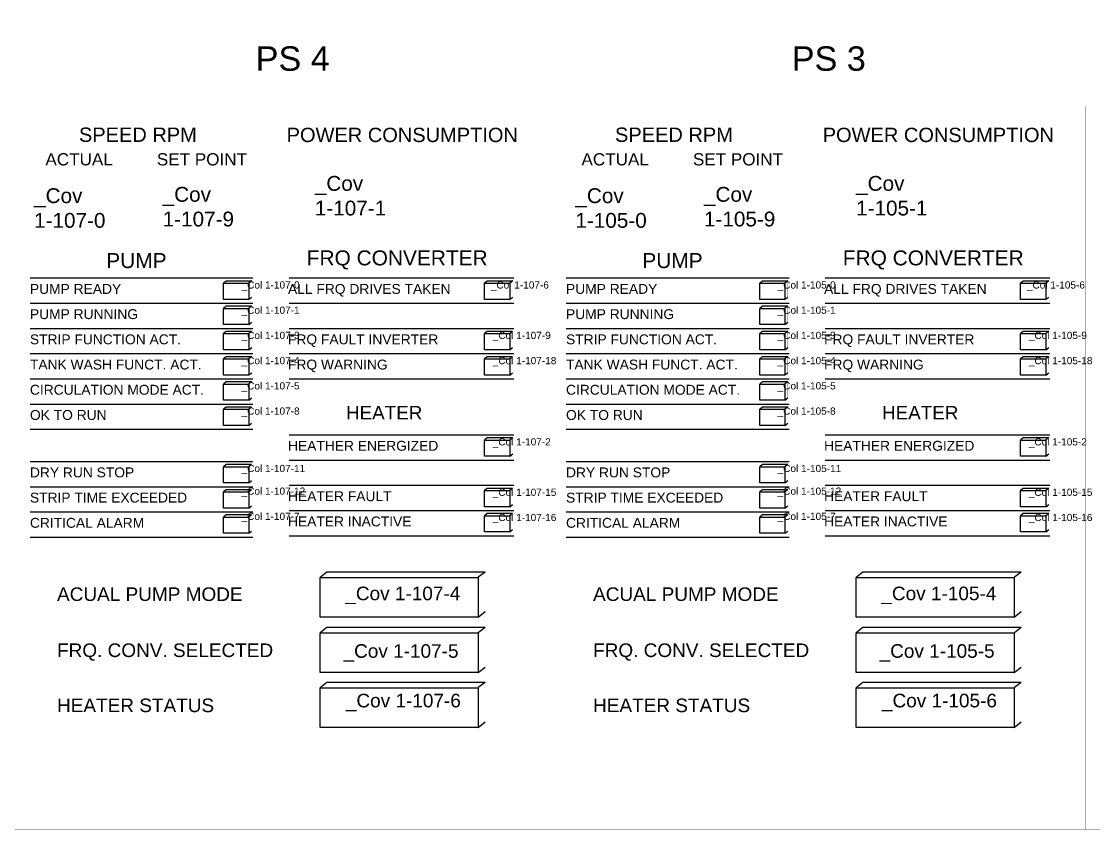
# Model space of a CAD drawing. Extents: x 56577 to 72798, y 155459 to 163459.
# Drawn here: x 63786 to 68127, y 159503 to 162775 of the extents above; entities that cross this region are included whole.
import ezdxf

# ---------------------------------------------------------------- set-up
doc = ezdxf.new("R2010")
doc.units = 0
doc.header["$MEASUREMENT"] = 0
doc.layers.get('0').update_dxf_attribs({"linetype": 'CONTINUOUS'})
for name, color, linetype in [('Alarm fields', 20, 'CONTINUOUS'), ('Info fields', 101, 'CONTINUOUS'), ('OMRISS', 8, 'CONTINUOUS'), ('Omriss pump object', 211, 'CONTINUOUS'), ('Pump text', 7, 'CONTINUOUS')]:
    doc.layers.add(name, color=color, linetype=linetype)
doc.layers.add('Bilge', color=50, linetype='CONTINUOUS', plot=False)
doc.styles.add('ARIAL', font='ARIAL.TTF', dxfattribs={"height": 12})

msp = doc.modelspace()

# ---------------------------------------------------------------- linework, layer by layer
at = {"layer": 'Alarm fields'}
for points in [[(64870.1, 161532.4), (65780.3, 161532.4)], [(67040.3, 161532.4), (67950.5, 161532.4)], [(64870.1, 161430.3), (65780.3, 161430.3)], [(67040.3, 161430.3), (67950.5, 161430.3)], [(64870.1, 161328.1), (65780.3, 161328.1)], [(67040.3, 161328.1), (67950.5, 161328.1)], [(63821.4, 160993.5), (64723.8, 160993.5)], [(65991.6, 160993.5), (66894, 160993.5)], [(63821.4, 160891.4), (64723.8, 160891.4)], [(64870.1, 160897.1), (65780.3, 160897.1)], [(65991.6, 160891.4), (66894, 160891.4)], [(67040.3, 160897.1), (67950.5, 160897.1)], [(63821.4, 160789.3), (64723.8, 160789.3)], [(64870.1, 160795), (65780.3, 160795)], [(65991.6, 160789.3), (66894, 160789.3)], [(67040.3, 160795), (67950.5, 160795)], [(63821.4, 160687.1), (64723.8, 160687.1)], [(64870.1, 160692.9), (65780.3, 160692.9)], [(65991.6, 160687.1), (66894, 160687.1)], [(67040.3, 160692.9), (67950.5, 160692.9)]]:
    msp.add_lwpolyline(points, dxfattribs=at)
at = {"layer": 'Alarm fields', "linetype": 'Continuous'}
for points in [[(65774.9, 161519.9), (65672.4, 161519.9), (65661.5, 161511.2), (65763.3, 161511.2), (65763.5, 161511.3)], [(65774.9, 161519.9), (65672.4, 161519.9), (65661.5, 161511.2), (65763.3, 161511.2), (65763.5, 161511.3)], [(65774.9, 161519.9), (65763.5, 161511.3), (65763.3, 161511.2), (65763.3, 161445.7), (65774.9, 161454.7)], [(67945.2, 161519.9), (67842.6, 161519.9), (67831.7, 161511.2), (67933.5, 161511.2), (67933.7, 161511.3)], [(67945.2, 161519.9), (67842.6, 161519.9), (67831.7, 161511.2), (67933.5, 161511.2), (67933.7, 161511.3)], [(67945.2, 161519.9), (67933.7, 161511.3), (67933.5, 161511.2), (67933.5, 161445.7), (67945.2, 161454.7)], [(65774.9, 161417.8), (65672.4, 161417.8), (65661.5, 161409.1), (65763.3, 161409.1), (65763.5, 161409.2)], [(65774.9, 161417.8), (65672.4, 161417.8), (65661.5, 161409.1), (65763.3, 161409.1), (65763.5, 161409.2)], [(65774.9, 161417.8), (65763.5, 161409.2), (65763.3, 161409.1), (65763.3, 161343.5), (65774.9, 161352.6)], [(67945.2, 161417.8), (67842.6, 161417.8), (67831.7, 161409.1), (67933.5, 161409.1), (67933.7, 161409.2)], [(67945.2, 161417.8), (67842.6, 161417.8), (67831.7, 161409.1), (67933.5, 161409.1), (67933.7, 161409.2)], [(67945.2, 161417.8), (67933.7, 161409.2), (67933.5, 161409.1), (67933.5, 161343.5), (67945.2, 161352.6)], [(64718.4, 160981), (64615.9, 160981), (64605, 160972.3), (64706.8, 160972.3), (64706.9, 160972.4)], [(64718.4, 160981), (64706.9, 160972.4), (64706.8, 160972.3), (64706.8, 160906.8), (64718.4, 160915.8)], [(66888.7, 160981), (66786.1, 160981), (66775.2, 160972.3), (66877, 160972.3), (66877.2, 160972.4)], [(66888.7, 160981), (66877.2, 160972.4), (66877, 160972.3), (66877, 160906.8), (66888.7, 160915.8)], [(64718.4, 160878.9), (64615.9, 160878.9), (64605, 160870.2), (64706.8, 160870.2), (64706.9, 160870.3)], [(64718.4, 160878.9), (64706.9, 160870.3), (64706.8, 160870.2), (64706.8, 160804.7), (64718.4, 160813.7)], [(65774.9, 160884.6), (65672.4, 160884.6), (65661.5, 160875.9), (65763.3, 160875.9), (65763.5, 160876)], [(65774.9, 160884.6), (65763.5, 160876), (65763.3, 160875.9), (65763.3, 160810.4), (65774.9, 160819.4)], [(66888.7, 160878.9), (66786.1, 160878.9), (66775.2, 160870.2), (66877, 160870.2), (66877.2, 160870.3)], [(66888.7, 160878.9), (66877.2, 160870.3), (66877, 160870.2), (66877, 160804.7), (66888.7, 160813.7)], [(67945.2, 160884.6), (67842.6, 160884.6), (67831.7, 160875.9), (67933.5, 160875.9), (67933.7, 160876)], [(67945.2, 160884.6), (67933.7, 160876), (67933.5, 160875.9), (67933.5, 160810.4), (67945.2, 160819.4)], [(64718.4, 160776.8), (64615.9, 160776.8), (64605, 160768.1), (64706.8, 160768.1), (64706.9, 160768.2)], [(64718.4, 160776.8), (64706.9, 160768.2), (64706.8, 160768.1), (64706.8, 160702.5), (64718.4, 160711.6)], [(65774.9, 160782.5), (65672.4, 160782.5), (65661.5, 160773.8), (65763.3, 160773.8), (65763.5, 160773.9)], [(65774.9, 160782.5), (65763.5, 160773.9), (65763.3, 160773.8), (65763.3, 160708.3), (65774.9, 160717.3)], [(66888.7, 160776.8), (66786.1, 160776.8), (66775.2, 160768.1), (66877, 160768.1), (66877.2, 160768.2)], [(66888.7, 160776.8), (66877.2, 160768.2), (66877, 160768.1), (66877, 160702.5), (66888.7, 160711.6)], [(67945.2, 160782.5), (67842.6, 160782.5), (67831.7, 160773.8), (67933.5, 160773.8), (67933.7, 160773.9)], [(67945.2, 160782.5), (67933.7, 160773.9), (67933.5, 160773.8), (67933.5, 160708.3), (67945.2, 160717.3)]]:
    msp.add_lwpolyline(points, dxfattribs=at)
for points in [[(65661.5, 161511.2), (65763.3, 161511.2), (65763.3, 161445.7), (65661.5, 161445.7)], [(67831.7, 161511.2), (67933.5, 161511.2), (67933.5, 161445.7), (67831.7, 161445.7)], [(65661.5, 161409.1), (65763.3, 161409.1), (65763.3, 161343.5), (65661.5, 161343.5)], [(67831.7, 161409.1), (67933.5, 161409.1), (67933.5, 161343.5), (67831.7, 161343.5)], [(64605, 160972.3), (64706.8, 160972.3), (64706.8, 160906.8), (64605, 160906.8)], [(66775.2, 160972.3), (66877, 160972.3), (66877, 160906.8), (66775.2, 160906.8)], [(64605, 160870.2), (64706.8, 160870.2), (64706.8, 160804.7), (64605, 160804.7)], [(65661.5, 160875.9), (65763.3, 160875.9), (65763.3, 160810.4), (65661.5, 160810.4)], [(66775.2, 160870.2), (66877, 160870.2), (66877, 160804.7), (66775.2, 160804.7)], [(67831.7, 160875.9), (67933.5, 160875.9), (67933.5, 160810.4), (67831.7, 160810.4)], [(65661.5, 160773.8), (65763.3, 160773.8), (65763.3, 160708.3), (65661.5, 160708.3)], [(67831.7, 160773.8), (67933.5, 160773.8), (67933.5, 160708.3), (67831.7, 160708.3)], [(64605, 160768.1), (64706.8, 160768.1), (64706.8, 160702.5), (64605, 160702.5)], [(66775.2, 160768.1), (66877, 160768.1), (66877, 160702.5), (66775.2, 160702.5)]]:
    msp.add_lwpolyline(points, close=True, dxfattribs=at)
at = {"layer": 'Alarm fields', "linetype": 'Continuous', "const_width": 0.0436}
for points in [[(65774.9, 161454.7), (65774.9, 161519.9)], [(67945.2, 161454.7), (67945.2, 161519.9)], [(65763.3, 161445.7), (65774.9, 161454.7)], [(67933.5, 161445.7), (67945.2, 161454.7)], [(65774.9, 161352.6), (65774.9, 161417.8)], [(67945.2, 161352.6), (67945.2, 161417.8)], [(65763.3, 161343.5), (65774.9, 161352.6)], [(67933.5, 161343.5), (67945.2, 161352.6)], [(64718.4, 160915.8), (64718.4, 160981)], [(66888.7, 160915.8), (66888.7, 160981)], [(64706.8, 160906.8), (64718.4, 160915.8)], [(66877, 160906.8), (66888.7, 160915.8)], [(64718.4, 160813.7), (64718.4, 160878.9)], [(65774.9, 160819.4), (65774.9, 160884.6)], [(66888.7, 160813.7), (66888.7, 160878.9)], [(67945.2, 160819.4), (67945.2, 160884.6)], [(64706.8, 160804.7), (64718.4, 160813.7)], [(65763.3, 160810.4), (65774.9, 160819.4)], [(66877, 160804.7), (66888.7, 160813.7)], [(67933.5, 160810.4), (67945.2, 160819.4)], [(64718.4, 160711.6), (64718.4, 160776.8)], [(65774.9, 160717.3), (65774.9, 160782.5)], [(66888.7, 160711.6), (66888.7, 160776.8)], [(67945.2, 160717.3), (67945.2, 160782.5)], [(64706.8, 160702.5), (64718.4, 160711.6)], [(65763.3, 160708.3), (65774.9, 160717.3)], [(66877, 160702.5), (66888.7, 160711.6)], [(67933.5, 160708.3), (67945.2, 160717.3)]]:
    msp.add_lwpolyline(points, dxfattribs=at)
at = {"layer": 'Info fields'}
for points in [[(63821.4, 161736.6), (64723.8, 161736.6)], [(64870.1, 161736.6), (65780.3, 161736.6)], [(65991.6, 161736.6), (66894, 161736.6)], [(67040.3, 161736.6), (67950.5, 161736.6)], [(63821.4, 161634.5), (64723.8, 161634.5)], [(64870.1, 161634.5), (65780.3, 161634.5)], [(65991.6, 161634.5), (66894, 161634.5)], [(67040.3, 161634.5), (67950.5, 161634.5)], [(63821.4, 161532.4), (64723.8, 161532.4)], [(65991.6, 161532.4), (66894, 161532.4)], [(63821.4, 161430.3), (64723.8, 161430.3)], [(63821.4, 161430.3), (64723.8, 161430.3)], [(65991.6, 161430.3), (66894, 161430.3)], [(65991.6, 161430.3), (66894, 161430.3)], [(63821.4, 161328.1), (64723.8, 161328.1)], [(65991.6, 161328.1), (66894, 161328.1)], [(63821.4, 161226), (64723.8, 161226)], [(63821.4, 161226), (64723.8, 161226)], [(65991.6, 161226), (66894, 161226)], [(65991.6, 161226), (66894, 161226)], [(63821.4, 161123.9), (64723.8, 161123.9)], [(65991.6, 161123.9), (66894, 161123.9)], [(64870.1, 161101.3), (65780.3, 161101.3)], [(67040.3, 161101.3), (67950.5, 161101.3)], [(64870.1, 160999.2), (65780.3, 160999.2)], [(67040.3, 160999.2), (67950.5, 160999.2)]]:
    msp.add_lwpolyline(points, dxfattribs=at)
at = {"layer": 'Info fields', "linetype": 'Continuous'}
for points in [[(64719, 161724.6), (64707.5, 161716), (64707.4, 161715.8), (64707.4, 161650.3), (64719, 161659.3)], [(65775.5, 161724.6), (65764, 161716), (65763.9, 161715.8), (65763.9, 161650.3), (65775.5, 161659.3)], [(66889.2, 161724.6), (66877.7, 161716), (66877.6, 161715.8), (66877.6, 161650.3), (66889.2, 161659.3)], [(67945.7, 161724.6), (67934.3, 161716), (67934.1, 161715.8), (67934.1, 161650.3), (67945.7, 161659.3)], [(64718.4, 161724.1), (64615.9, 161724.1), (64605, 161715.4), (64706.8, 161715.4), (64706.9, 161715.5)], [(65774.9, 161724.1), (65672.4, 161724.1), (65661.5, 161715.4), (65763.3, 161715.4), (65763.5, 161715.5)], [(66888.7, 161724.1), (66786.1, 161724.1), (66775.2, 161715.4), (66877, 161715.4), (66877.2, 161715.5)], [(67945.2, 161724.1), (67842.6, 161724.1), (67831.7, 161715.4), (67933.5, 161715.4), (67933.7, 161715.5)], [(64718.4, 161622), (64615.9, 161622), (64605, 161613.3), (64706.8, 161613.3), (64706.9, 161613.4)], [(64719, 161622.5), (64707.5, 161613.9), (64707.4, 161613.7), (64707.4, 161548.2), (64719, 161557.2)], [(66888.7, 161622), (66786.1, 161622), (66775.2, 161613.3), (66877, 161613.3), (66877.2, 161613.4)], [(66889.2, 161622.5), (66877.7, 161613.9), (66877.6, 161613.7), (66877.6, 161548.2), (66889.2, 161557.2)], [(64718.4, 161519.9), (64615.9, 161519.9), (64605, 161511.2), (64706.8, 161511.2), (64706.9, 161511.3)], [(64719, 161520.4), (64707.5, 161511.8), (64707.4, 161511.6), (64707.4, 161446.1), (64719, 161455.1)], [(66888.7, 161519.9), (66786.1, 161519.9), (66775.2, 161511.2), (66877, 161511.2), (66877.2, 161511.3)], [(66889.2, 161520.4), (66877.7, 161511.8), (66877.6, 161511.6), (66877.6, 161446.1), (66889.2, 161455.1)], [(64718.4, 161417.8), (64615.9, 161417.8), (64605, 161409.1), (64706.8, 161409.1), (64706.9, 161409.2)], [(64719, 161418.2), (64707.5, 161409.7), (64707.4, 161409.5), (64707.4, 161344), (64719, 161353)], [(66888.7, 161417.8), (66786.1, 161417.8), (66775.2, 161409.1), (66877, 161409.1), (66877.2, 161409.2)], [(66889.2, 161418.2), (66877.7, 161409.7), (66877.6, 161409.5), (66877.6, 161344), (66889.2, 161353)], [(64718.4, 161315.7), (64615.9, 161315.7), (64605, 161307), (64706.8, 161307), (64706.9, 161307.1)], [(64719, 161316.1), (64707.5, 161307.5), (64707.4, 161307.4), (64707.4, 161241.9), (64719, 161250.9)], [(66888.7, 161315.7), (66786.1, 161315.7), (66775.2, 161307), (66877, 161307), (66877.2, 161307.1)], [(66889.2, 161316.1), (66877.7, 161307.5), (66877.6, 161307.4), (66877.6, 161241.9), (66889.2, 161250.9)], [(64718.4, 161213.6), (64615.9, 161213.6), (64605, 161204.8), (64706.8, 161204.8), (64706.9, 161205)], [(64718.4, 161213.6), (64706.9, 161205), (64706.8, 161204.8), (64706.8, 161139.3), (64718.4, 161148.3)], [(66888.7, 161213.6), (66786.1, 161213.6), (66775.2, 161204.8), (66877, 161204.8), (66877.2, 161205)], [(66888.7, 161213.6), (66877.2, 161205), (66877, 161204.8), (66877, 161139.3), (66888.7, 161148.3)], [(65774.9, 161088.8), (65672.4, 161088.8), (65661.5, 161080.1), (65763.3, 161080.1), (65763.5, 161080.3)], [(65775.5, 161089.3), (65764, 161080.7), (65763.9, 161080.6), (65763.9, 161015), (65775.5, 161024.1)], [(67945.2, 161088.8), (67842.6, 161088.8), (67831.7, 161080.1), (67933.5, 161080.1), (67933.7, 161080.3)], [(67945.7, 161089.3), (67934.3, 161080.7), (67934.1, 161080.6), (67934.1, 161015), (67945.7, 161024.1)], [(65664.2, 160545.4), (65022.8, 160545.4), (64996.1, 160524.1), (65635.7, 160524.1), (65636, 160524.4)], [(65664.2, 160545.4), (65636, 160524.4), (65635.7, 160524.1), (65635.7, 160363.5), (65664.2, 160385.6)], [(67834.4, 160545.4), (67193, 160545.4), (67166.3, 160524.1), (67805.9, 160524.1), (67806.2, 160524.4)], [(67834.4, 160545.4), (67806.2, 160524.4), (67805.9, 160524.1), (67805.9, 160363.5), (67834.4, 160385.6)], [(65664.2, 160320.8), (65022.8, 160320.8), (64996.1, 160299.4), (65635.7, 160299.4), (65636, 160299.8)], [(65664.2, 160320.8), (65636, 160299.8), (65635.7, 160299.4), (65635.7, 160138.9), (65664.2, 160161)], [(67834.4, 160320.8), (67193, 160320.8), (67166.3, 160299.4), (67805.9, 160299.4), (67806.2, 160299.8)], [(67834.4, 160320.8), (67806.2, 160299.8), (67805.9, 160299.4), (67805.9, 160138.9), (67834.4, 160161)], [(65664.2, 160098.6), (65022.8, 160098.6), (64996.1, 160077.2), (65635.7, 160077.2), (65636, 160077.6)], [(65664.2, 160098.6), (65636, 160077.6), (65635.7, 160077.2), (65635.7, 159916.7), (65664.2, 159938.8)], [(67834.4, 160098.6), (67193, 160098.6), (67166.3, 160077.2), (67805.9, 160077.2), (67806.2, 160077.6)], [(67834.4, 160098.6), (67806.2, 160077.6), (67805.9, 160077.2), (67805.9, 159916.7), (67834.4, 159938.8)]]:
    msp.add_lwpolyline(points, dxfattribs=at)
for points, const_width in [([(64719, 161659.3), (64719, 161724.6)], 0.0436), ([(65775.5, 161659.3), (65775.5, 161724.6)], 0.0436), ([(66889.2, 161659.3), (66889.2, 161724.6)], 0.0436), ([(67945.7, 161659.3), (67945.7, 161724.6)], 0.0436), ([(64707.4, 161650.3), (64719, 161659.3)], 0.0436), ([(65763.9, 161650.3), (65775.5, 161659.3)], 0.0436), ([(66877.6, 161650.3), (66889.2, 161659.3)], 0.0436), ([(67934.1, 161650.3), (67945.7, 161659.3)], 0.0436), ([(64719, 161557.2), (64719, 161622.5)], 0.0436), ([(66889.2, 161557.2), (66889.2, 161622.5)], 0.0436), ([(64707.4, 161548.2), (64719, 161557.2)], 0.0436), ([(66877.6, 161548.2), (66889.2, 161557.2)], 0.0436), ([(64719, 161455.1), (64719, 161520.4)], 0.0436), ([(66889.2, 161455.1), (66889.2, 161520.4)], 0.0436), ([(64719, 161353), (64719, 161418.2)], 0.0436), ([(66889.2, 161353), (66889.2, 161418.2)], 0.0436), ([(64707.4, 161344), (64719, 161353)], 0.0436), ([(66877.6, 161344), (66889.2, 161353)], 0.0436), ([(64719, 161250.9), (64719, 161316.1)], 0.0436), ([(66889.2, 161250.9), (66889.2, 161316.1)], 0.0436), ([(64707.4, 161241.9), (64719, 161250.9)], 0.0436), ([(66877.6, 161241.9), (66889.2, 161250.9)], 0.0436), ([(64718.4, 161148.3), (64718.4, 161213.6)], 0.0436), ([(66888.7, 161148.3), (66888.7, 161213.6)], 0.0436), ([(64706.8, 161139.3), (64718.4, 161148.3)], 0.0436), ([(66877, 161139.3), (66888.7, 161148.3)], 0.0436), ([(65775.5, 161024.1), (65775.5, 161089.3)], 0.0436), ([(67945.7, 161024.1), (67945.7, 161089.3)], 0.0436), ([(65763.9, 161015), (65775.5, 161024.1)], 0.0436), ([(67934.1, 161015), (67945.7, 161024.1)], 0.0436), ([(65664.2, 160385.6), (65664.2, 160545.4)], 0.107), ([(67834.4, 160385.6), (67834.4, 160545.4)], 0.107), ([(65635.7, 160363.5), (65664.2, 160385.6)], 0.107), ([(67805.9, 160363.5), (67834.4, 160385.6)], 0.107), ([(65664.2, 160161), (65664.2, 160320.8)], 0.107), ([(67834.4, 160161), (67834.4, 160320.8)], 0.107), ([(65635.7, 160138.9), (65664.2, 160161)], 0.107), ([(67805.9, 160138.9), (67834.4, 160161)], 0.107), ([(65664.2, 159938.8), (65664.2, 160098.6)], 0.107), ([(67834.4, 159938.8), (67834.4, 160098.6)], 0.107), ([(65635.7, 159916.7), (65664.2, 159938.8)], 0.107), ([(67805.9, 159916.7), (67834.4, 159938.8)], 0.107)]:
    msp.add_lwpolyline(points, dxfattribs=dict(at, const_width=const_width))
for points in [[(64605, 161715.4), (64706.8, 161715.4), (64706.8, 161649.9), (64605, 161649.9)], [(65661.5, 161715.4), (65763.3, 161715.4), (65763.3, 161649.9), (65661.5, 161649.9)], [(66775.2, 161715.4), (66877, 161715.4), (66877, 161649.9), (66775.2, 161649.9)], [(67831.7, 161715.4), (67933.5, 161715.4), (67933.5, 161649.9), (67831.7, 161649.9)], [(64605, 161613.3), (64706.8, 161613.3), (64706.8, 161547.8), (64605, 161547.8)], [(66775.2, 161613.3), (66877, 161613.3), (66877, 161547.8), (66775.2, 161547.8)], [(64605, 161511.2), (64706.8, 161511.2), (64706.8, 161445.7), (64605, 161445.7)], [(66775.2, 161511.2), (66877, 161511.2), (66877, 161445.7), (66775.2, 161445.7)], [(64605, 161409.1), (64706.8, 161409.1), (64706.8, 161343.5), (64605, 161343.5)], [(66775.2, 161409.1), (66877, 161409.1), (66877, 161343.5), (66775.2, 161343.5)], [(64605, 161307), (64706.8, 161307), (64706.8, 161241.4), (64605, 161241.4)], [(66775.2, 161307), (66877, 161307), (66877, 161241.4), (66775.2, 161241.4)], [(64605, 161204.8), (64706.8, 161204.8), (64706.8, 161139.3), (64605, 161139.3)], [(66775.2, 161204.8), (66877, 161204.8), (66877, 161139.3), (66775.2, 161139.3)], [(65661.5, 161080.1), (65763.3, 161080.1), (65763.3, 161014.6), (65661.5, 161014.6)], [(67831.7, 161080.1), (67933.5, 161080.1), (67933.5, 161014.6), (67831.7, 161014.6)], [(64996.1, 160524.1), (65635.7, 160524.1), (65635.7, 160363.5), (64996.1, 160363.5)], [(67166.3, 160524.1), (67805.9, 160524.1), (67805.9, 160363.5), (67166.3, 160363.5)], [(64996.1, 160299.4), (65635.7, 160299.4), (65635.7, 160138.9), (64996.1, 160138.9)], [(67166.3, 160299.4), (67805.9, 160299.4), (67805.9, 160138.9), (67166.3, 160138.9)], [(64996.1, 160077.2), (65635.7, 160077.2), (65635.7, 159916.7), (64996.1, 159916.7)], [(67166.3, 160077.2), (67805.9, 160077.2), (67805.9, 159916.7), (67166.3, 159916.7)]]:
    msp.add_lwpolyline(points, close=True, dxfattribs=at)
at = {"layer": 'OMRISS', "linetype": 'Continuous'}
for points, const_width in [([(63753.8, 162775.4), (63753.8, 162431.5), (65924, 162431.5), (65924, 162775.4), (63753.8, 162775.4)], 0.033), ([(65924, 162775.4), (65924, 162431.5), (68094.2, 162431.5), (68094.2, 162775.4), (65924, 162775.4)], 0.033), ([(68094.2, 162775.4), (68094.2, 162431.5), (70264.4, 162431.5), (70264.4, 162775.4), (68094.2, 162775.4)], 0.033), ([(63753.8, 162431.5), (63753.8, 159503.1), (65924, 159503.1), (65924, 162431.5), (63753.8, 162431.5)], 0.55), ([(65924, 162431.5), (65924, 159503.1), (68094.2, 159503.1), (68094.2, 162431.5), (65924, 162431.5)], 0.55), ([(68094.2, 162431.5), (68094.2, 159503.1), (70264.4, 159503.1), (70264.4, 162431.5), (68094.2, 162431.5)], 0.55), ([(63792.8, 162375.4), (63792.8, 161965.3), (64762.3, 161965.3), (64762.3, 162375.4), (63792.8, 162375.4)], 0.033), ([(64843.7, 162375.4), (64843.7, 161965.3), (65813.2, 161965.3), (65813.2, 162375.4), (64843.7, 162375.4)], 0.033), ([(65963, 162375.4), (65963, 161965.3), (66932.5, 161965.3), (66932.5, 162375.4), (65963, 162375.4)], 0.033), ([(67013.9, 162375.4), (67013.9, 161965.3), (67983.4, 161965.3), (67983.4, 162375.4), (67013.9, 162375.4)], 0.033), ([(63796.1, 161903), (63796.1, 160646.3), (64758.8, 160646.3), (64758.8, 161903), (63796.1, 161903)], 0.0396), ([(64847, 161903), (64847, 160646.3), (65809.7, 160646.3), (65809.7, 161903), (64847, 161903)], 0.0396), ([(65966.3, 161903), (65966.3, 160646.3), (66929, 160646.3), (66929, 161903), (65966.3, 161903)], 0.0396), ([(67017.2, 161903), (67017.2, 160646.3), (67979.9, 160646.3), (67979.9, 161903), (67017.2, 161903)], 0.0396), ([(63883.8, 160586.5), (63883.8, 159848.3), (65727.9, 159848.3), (65727.9, 160586.5), (63883.8, 160586.5)], 0.0594), ([(66054, 160586.5), (66054, 159848.3), (67898.1, 159848.3), (67898.1, 160586.5), (66054, 160586.5)], 0.0594)]:
    msp.add_lwpolyline(points, dxfattribs=dict(at, const_width=const_width))
at = {"layer": 'Omriss pump object', "linetype": 'Continuous'}
for points, const_width in [([(63816.3, 162257), (63816.3, 162174.4), (64251.7, 162174.4), (64251.7, 162257), (63816.3, 162257)], 0.033), ([(64303.6, 162257), (64303.6, 162174.4), (64739, 162174.4), (64739, 162257), (64303.6, 162257)], 0.033), ([(65986.5, 162257), (65986.5, 162174.4), (66422, 162174.4), (66422, 162257), (65986.5, 162257)], 0.033), ([(66473.8, 162257), (66473.8, 162174.4), (66909.2, 162174.4), (66909.2, 162257), (66473.8, 162257)], 0.033), ([(64888.8, 162219.4), (64888.8, 162028), (65775.9, 162028), (65775.9, 162219.4), (64888.8, 162219.4)], 0.033), ([(67059.1, 162219.4), (67059.1, 162028), (67946.1, 162028), (67946.1, 162219.4), (67059.1, 162219.4)], 0.033), ([(63816.3, 162174.4), (63816.3, 161983), (64251.7, 161983), (64251.7, 162174.4), (63816.3, 162174.4)], 0.033), ([(64303.6, 162174.4), (64303.6, 161983), (64739, 161983), (64739, 162174.4), (64303.6, 162174.4)], 0.033), ([(65986.5, 162174.4), (65986.5, 161983), (66422, 161983), (66422, 162174.4), (65986.5, 162174.4)], 0.033), ([(66473.8, 162174.4), (66473.8, 161983), (66909.2, 161983), (66909.2, 162174.4), (66473.8, 162174.4)], 0.033), ([(64707.4, 161715.8), (64707.5, 161716), (64719, 161724.6)], 0.0436), ([(65763.9, 161715.8), (65764, 161716), (65775.5, 161724.6)], 0.0436), ([(66877.6, 161715.8), (66877.7, 161716), (66889.2, 161724.6)], 0.0436), ([(67934.1, 161715.8), (67934.3, 161716), (67945.7, 161724.6)], 0.0436), ([(64707.4, 161613.7), (64707.5, 161613.9), (64719, 161622.5)], 0.0436), ([(66877.6, 161613.7), (66877.7, 161613.9), (66889.2, 161622.5)], 0.0436), ([(64707.4, 161511.6), (64707.5, 161511.8), (64719, 161520.4)], 0.0436), ([(65763.3, 161511.2), (65763.5, 161511.3), (65774.9, 161519.9)], 0.0436), ([(65763.9, 161511.6), (65764, 161511.8), (65775.5, 161520.4)], 0.0436), ([(66877.6, 161511.6), (66877.7, 161511.8), (66889.2, 161520.4)], 0.0436), ([(67933.5, 161511.2), (67933.7, 161511.3), (67945.2, 161519.9)], 0.0436), ([(67934.1, 161511.6), (67934.3, 161511.8), (67945.7, 161520.4)], 0.0436), ([(64707.4, 161446.1), (64719, 161455.1)], 0.0436), ([(66877.6, 161446.1), (66889.2, 161455.1)], 0.0436), ([(64707.4, 161409.5), (64707.5, 161409.7), (64719, 161418.2)], 0.0436), ([(66877.6, 161409.5), (66877.7, 161409.7), (66889.2, 161418.2)], 0.0436), ([(64707.4, 161307.4), (64707.5, 161307.5), (64719, 161316.1)], 0.0436), ([(66877.6, 161307.4), (66877.7, 161307.5), (66889.2, 161316.1)], 0.0436), ([(64706.8, 161204.8), (64706.9, 161205), (64718.4, 161213.6)], 0.0436), ([(66877, 161204.8), (66877.2, 161205), (66888.7, 161213.6)], 0.0436), ([(65763.9, 161080.6), (65764, 161080.7), (65775.5, 161089.3)], 0.0436), ([(67934.1, 161080.6), (67934.3, 161080.7), (67945.7, 161089.3)], 0.0436), ([(64706.8, 160972.3), (64706.9, 160972.4), (64718.4, 160981)], 0.0436), ([(66877, 160972.3), (66877.2, 160972.4), (66888.7, 160981)], 0.0436), ([(64706.8, 160870.2), (64706.9, 160870.3), (64718.4, 160878.9)], 0.0436), ([(65763.3, 160875.9), (65763.5, 160876), (65774.9, 160884.6)], 0.0436), ([(66877, 160870.2), (66877.2, 160870.3), (66888.7, 160878.9)], 0.0436), ([(67933.5, 160875.9), (67933.7, 160876), (67945.2, 160884.6)], 0.0436), ([(64706.8, 160768.1), (64706.9, 160768.2), (64718.4, 160776.8)], 0.0436), ([(65763.3, 160773.8), (65763.5, 160773.9), (65774.9, 160782.5)], 0.0436), ([(66877, 160768.1), (66877.2, 160768.2), (66888.7, 160776.8)], 0.0436), ([(67933.5, 160773.8), (67933.7, 160773.9), (67945.2, 160782.5)], 0.0436)]:
    msp.add_lwpolyline(points, dxfattribs=dict(at, const_width=const_width))

# ---------------------------------------------------------------- texts
at = {"attachment_point": 1, "style": 'ARIAL'}
for s, insert, char_height, width in [('PS 4', (64734.8, 162674.6), 99, 890.559), ('PS 3', (66905.1, 162674.6), 99, 890.559), ('SPEED RPM', (64019.3, 162345.7), 58, 495.413), ('POWER CONSUMPTION', (64860.2, 162344.9), 58, 1213.872), ('SPEED RPM', (66189.5, 162345.7), 58, 495.413), ('POWER CONSUMPTION', (67030.4, 162344.9), 58, 1213.872), ('ACTUAL', (63883.5, 162241.9), 49.5, 495.413), ('SET POINT', (64334.7, 162241.9), 49.5, 495.413), ('ACTUAL', (66053.7, 162241.9), 49.5, 495.413), ('SET POINT', (66504.9, 162241.9), 49.5, 495.413), ('PUMP ', (64130, 161837.2), 60.5, 854.452), ('FRQ CONVERTER', (64941.5, 161848.1), 60.5, 1234.882), ('PUMP ', (66300.2, 161837.2), 60.5, 854.452), ('FRQ CONVERTER', (67111.8, 161848.1), 60.5, 1234.882), ('PUMP READY', (63820.9, 161712.2), 40, 655.184), ('ALL FRQ DRIVES TAKEN', (64865.7, 161712.2), 40, 1104.322), ('PUMP READY', (65991.2, 161712.2), 40, 655.184), ('ALL FRQ DRIVES TAKEN', (67035.9, 161712.2), 40, 1104.322), ('PUMP RUNNING', (63820.9, 161610.1), 40, 655.184), ('PUMP RUNNING', (65991.2, 161610.1), 40, 655.184), ('STRIP FUNCTION ACT.', (63820.9, 161508), 40, 754.367), ('FRQ FAULT INVERTER', (64865.7, 161508), 40, 863.792), ('STRIP FUNCTION ACT.', (65991.2, 161508), 40, 754.367), ('FRQ FAULT INVERTER', (67035.9, 161508), 40, 863.792), ('TANK WASH FUNCT. ACT.', (63820.9, 161405.9), 40, 952.733), ('FRQ WARNING', (64865.7, 161405.9), 40, 655.184), ('TANK WASH FUNCT. ACT.', (65991.2, 161405.9), 40, 952.733), ('FRQ WARNING', (67035.9, 161405.9), 40, 655.184), ('CIRCULATION MODE ACT.', (63820.9, 161303.8), 40, 952.733), ('CIRCULATION MODE ACT.', (65991.2, 161303.8), 40, 952.733), ('HEATER ', (65100.5, 161218.1), 54.55, 982.62), ('HEATER ', (67270.7, 161218.1), 54.55, 982.62), ('OK TO RUN', (63820.9, 161201.7), 40, 655.184), ('OK TO RUN', (65991.2, 161201.7), 40, 655.184), ('HEATHER ENERGIZED', (64865.7, 161076.9), 40, 978.435), ('HEATHER ENERGIZED', (67035.9, 161076.9), 40, 978.435), ('DRY RUN STOP', (63820.9, 160969.1), 40, 655.184), ('DRY RUN STOP', (65991.2, 160969.1), 40, 655.184), ('STRIP TIME EXCEEDED', (63820.9, 160867), 40, 729.899), ('HEATER FAULT', (64865.7, 160872.7), 40, 655.184), ('STRIP TIME EXCEEDED', (65991.2, 160867), 40, 729.899), ('HEATER FAULT', (67035.9, 160872.7), 40, 655.184), ('HEATER INACTIVE', (64865.7, 160770.6), 40, 655.184), ('HEATER INACTIVE', (67035.9, 160770.6), 40, 655.184), ('CRITICAL ALARM', (63820.9, 160764.9), 40, 655.184), ('CRITICAL ALARM', (65991.2, 160764.9), 40, 655.184), ('ACUAL PUMP MODE', (63930.5, 160483.5), 55, 1070.092), ('ACUAL PUMP MODE', (66100.7, 160483.5), 55, 1070.092), ('FRQ. CONV. SELECTED', (63930.5, 160256.5), 55, 1070.092), ('FRQ. CONV. SELECTED', (66100.7, 160256.5), 55, 1070.092), ('HEATER STATUS', (63930.5, 160033.3), 55, 1070.092), ('HEATER STATUS', (66100.7, 160033.3), 55, 1070.092)]:
    msp.add_mtext(s, dxfattribs=dict(at, insert=insert, char_height=char_height, width=width))
at = {"layer": 'Bilge', "color": 0, "linetype": 'Continuous', "style": 'ARIAL'}
for s, p in [('_Cov 1-107-4', (65097.7, 160431.5)), ('_Cov 1-105-4', (67267.9, 160431.5)), ('_Cov 1-107-5', (65090.5, 160198.5)), ('_Cov 1-105-5', (67260.8, 160198.5)), ('_Cov 1-107-6', (65099.9, 159997.7)), ('_Cov 1-105-6', (67270.2, 159997.7))]:
    msp.add_text(s, height=55, dxfattribs=at).set_placement(p)
at = {"layer": 'Pump text', "color": 0, "linetype": 'Continuous', "style": 'ARIAL'}
for s, p in [('_Col 1-107-0', (64677.7, 161693.7)), ('_Col 1-107-6', (65686.8, 161693.7)), ('_Col 1-105-0', (66847.9, 161693.7)), ('_Col 1-105-6', (67857, 161693.7)), ('_Col 1-107-1', (64677.7, 161591.6)), ('_Col 1-105-1', (66847.9, 161591.6)), ('_Col 1-107-3', (64677.7, 161489.5)), ('_Col 1-107-9', (65694.5, 161489.5)), ('_Col 1-105-3', (66847.9, 161489.5)), ('_Col 1-105-9', (67864.8, 161489.5)), ('_Col 1-107-4', (64677.7, 161387.3)), ('_Col 1-107-18', (65694.5, 161387.3)), ('_Col 1-105-4', (66847.9, 161387.3)), ('_Col 1-105-18', (67864.8, 161387.3)), ('_Col 1-107-5', (64677.7, 161285.2)), ('_Col 1-105-5', (66847.9, 161285.2)), ('_Col 1-107-8', (64677.7, 161183.1)), ('_Col 1-105-8', (66847.9, 161183.1)), ('_Col 1-107-2', (65694.5, 161058.4)), ('_Col 1-105-2', (67864.8, 161058.4)), ('_Col 1-107-11', (64677.7, 160950.6)), ('_Col 1-105-11', (66847.9, 160950.6)), ('_Col 1-107-12', (64677.7, 160858.8)), ('_Col 1-107-15', (65694.5, 160854.2)), ('_Col 1-105-12', (66847.9, 160858.8)), ('_Col 1-105-15', (67864.8, 160854.2)), ('_Col 1-107-7', (64677.7, 160756.7)), ('_Col 1-107-16', (65694.5, 160752.1)), ('_Col 1-105-7', (66847.9, 160756.7)), ('_Col 1-105-16', (67864.8, 160752.1))]:
    msp.add_text(s, height=29.095, dxfattribs=at).set_placement(p)
at = {"layer": 'Pump text', "char_height": 60, "attachment_point": 1, "style": 'ARIAL'}
for s, insert, width in [('_Cov 1-107-1', (64974.2, 162149.6), 450), ('_Cov 1-105-1', (67165.6, 162149.6), 450), ('_Cov 1-107-0', (63837.7, 162099.8), 350), ('_Cov 1-107-9', (64358.2, 162105.2), 350), ('_Cov 1-105-0', (66029.1, 162099.8), 350), ('_Cov 1-105-9', (66549.6, 162105.2), 350)]:
    msp.add_mtext(s, dxfattribs=dict(at, insert=insert, width=width))

doc.saveas('drawing.dxf')
